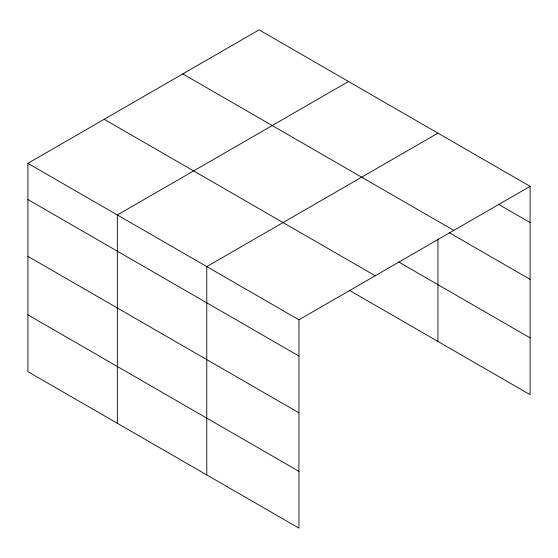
<?xml version="1.0" encoding="UTF-8"?>
<svg xmlns="http://www.w3.org/2000/svg" width="558" height="558" viewBox="0 0 558 558"><rect width="100%" height="100%" fill="white"/><g stroke="black" fill="none" stroke-linecap="round" stroke-linejoin="round"><path stroke-width="0.84" d="M27.9 163.327L298.935 319.804L298.935 528.133L27.9 371.656L27.9 163.327L259.065 29.867L530.1 186.344L530.1 394.673L349.259 290.265M348.506 81.503L117.34 214.963L117.34 423.292M437.946 133.139L206.781 266.605L206.781 474.935M298.935 319.804L530.1 186.344M498.636 204.402L530.1 222.565M182.78 73.907L453.814 230.391M449.183 232.651L530.1 279.363M398.865 262.114L530.1 337.883M104.186 119.286L375.22 275.764M27.9 199.548L298.935 356.032M27.9 256.345L298.935 412.822M27.9 314.858L298.935 471.343M437.946 239.068L437.946 341.468"/></g></svg>
